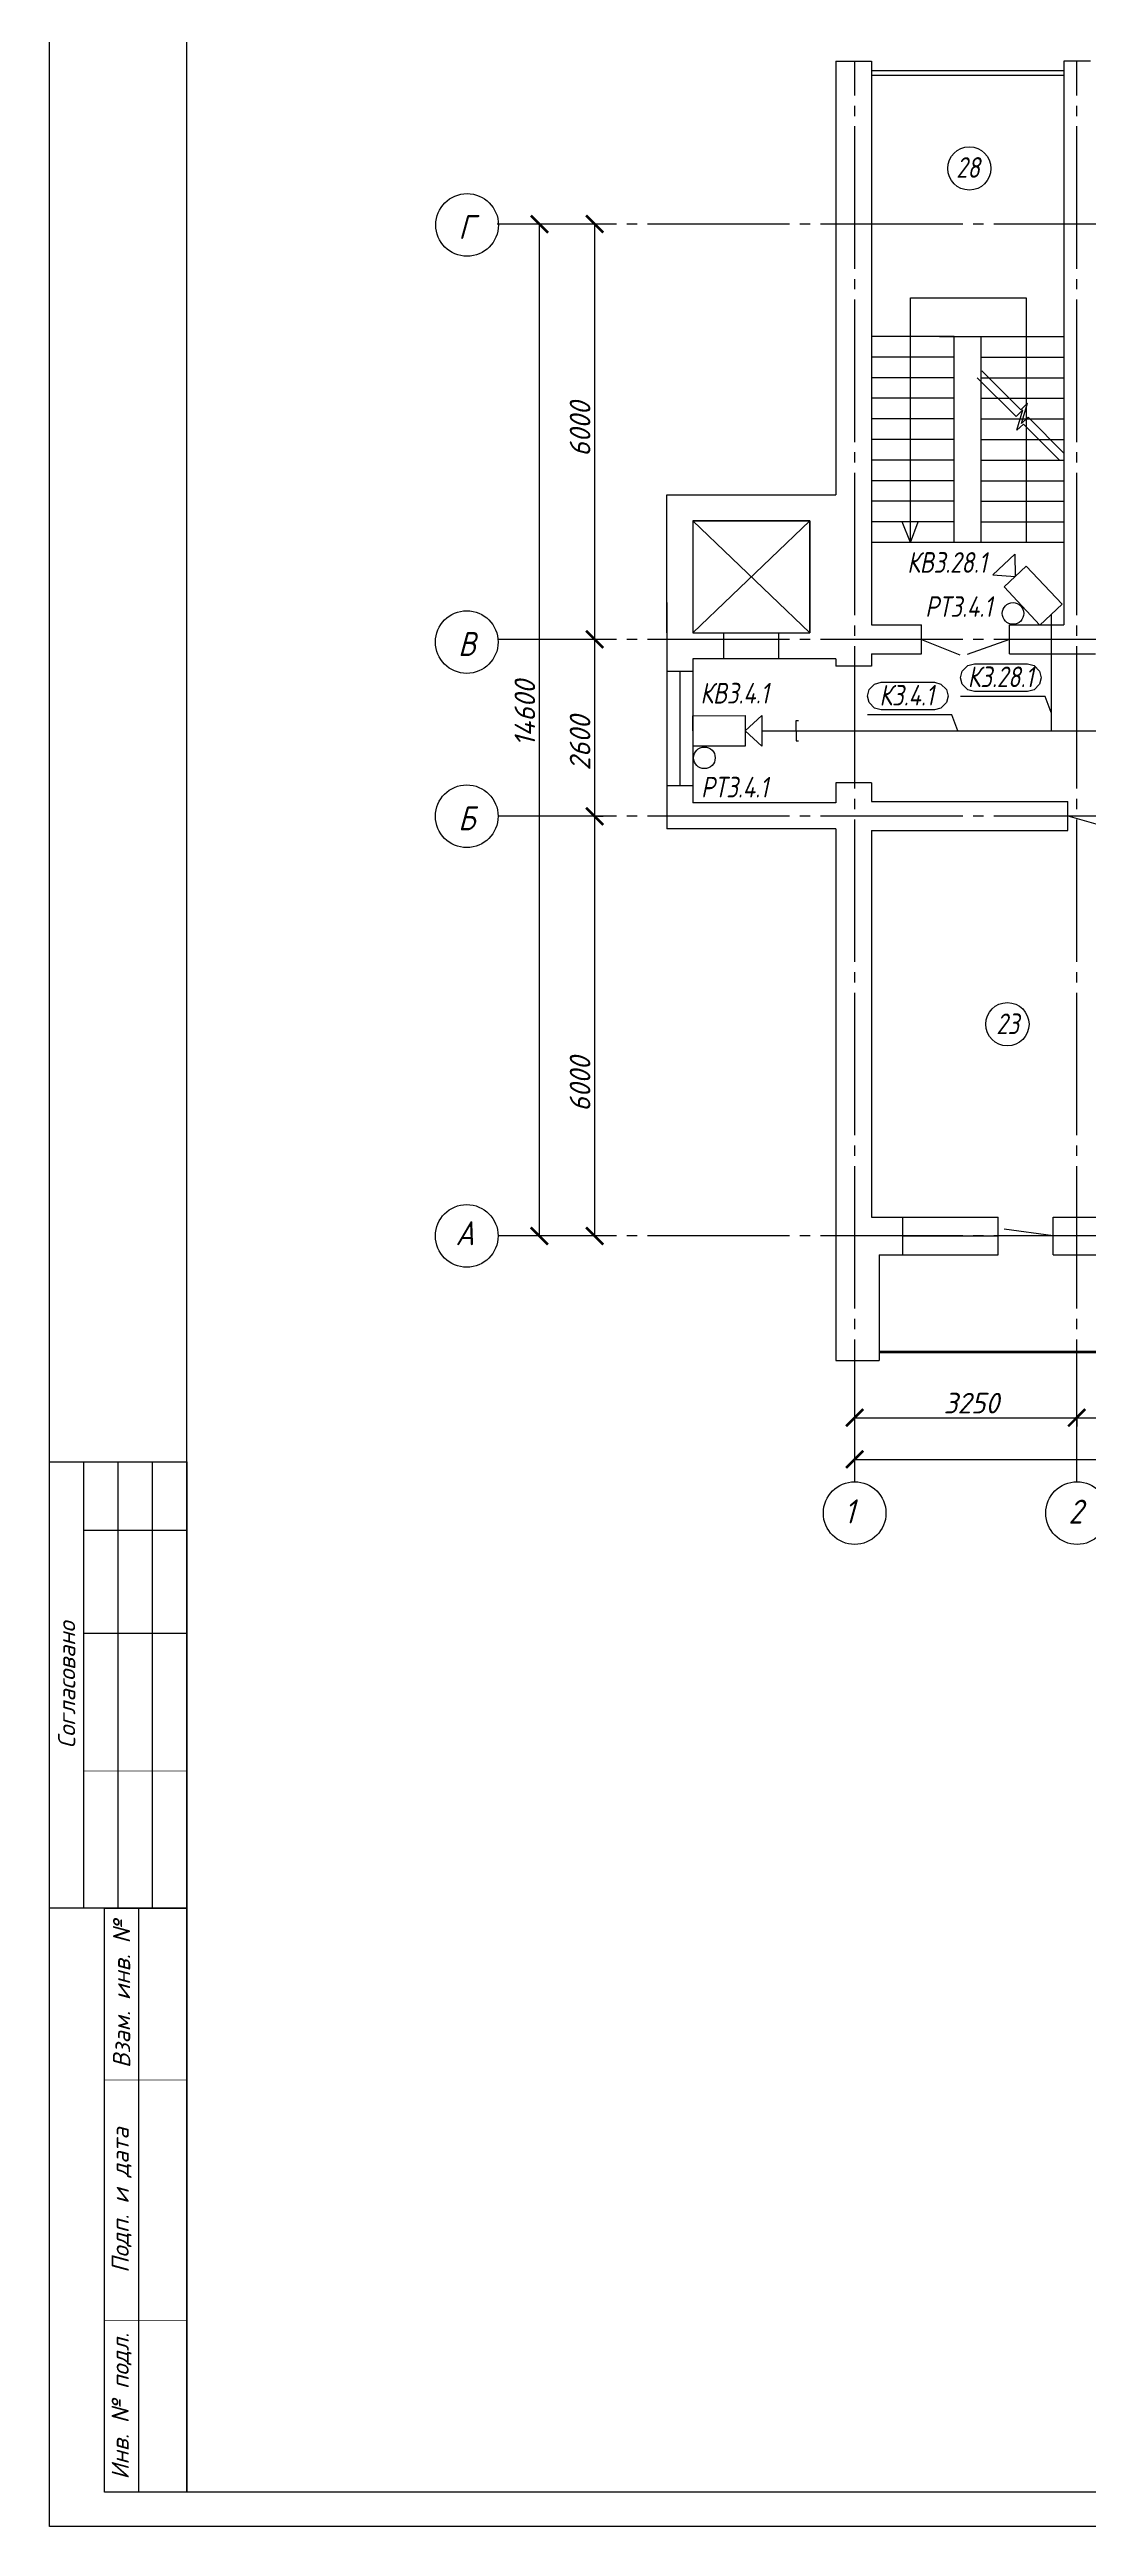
# Model space of a CAD drawing. Extents: x 7 to 847, y 44 to 638.
# Drawn here: x 7.1 to 158.5, y 43.9 to 404.5 of the extents above; entities that cross this region are included whole.
import ezdxf

# ---------------------------------------------------------------- set-up
doc = ezdxf.new("R2010")
doc.units = 0
for name, pattern in [('K5LT32783', [0]), ('K5LT32790', [0]), ('K5LT32795', [0]), ('K5LT32796', [0]), ('K5LT_AXLED', [25.228283, 20.728283, -1.5, 1.5, -1.5])]:
    doc.linetypes.add(name, pattern=pattern)
doc.layers.get('0').update_dxf_attribs({"linetype": 'CONTINUOUS'})
doc.layers.get('DEFPOINTS').update_dxf_attribs({"linetype": 'CONTINUOUS'})
for name, color, linetype in [('!FRAME_FOR_DRAWING', 7, 'CONTINUOUS'), ('PLINE_09', 7, 'CONTINUOUS'), ('SOZP', 1, 'CONTINUOUS'), ('ПЛАН', 7, 'CONTINUOUS'), ('СОТ', 5, 'CONTINUOUS')]:
    doc.layers.add(name, color=color, linetype=linetype)
doc.styles.add('HIK', font='isocpeui.ttf', dxfattribs={"width": 0.8})
doc.styles.add('KTEXTSTYLE', font='', dxfattribs={"width": 0.96, "height": 5})
doc.styles.add('MYTEXT', font='isocpeur.ttf', dxfattribs={"width": 0.8, "oblique": 15})
doc.styles.get('KTEXTSTYLE').set_extended_font_data('Gost Type AU')
doc.dimstyles.new('ISO-25', dxfattribs={"dimtxt": 2.5, "dimasz": 2.5, "dimexe": 1.25, "dimexo": 0.625, "dimtad": 1, "dimtxsty": 'STANDARD', "dimblk": 'ARCHTICK', "dimcen": 2.5, "dimazin": 3, "dimtfac": 1, "dimtmove": 0, "dimatfit": 3})

# ---------------------------------------------------------------- blocks, each defined once
blk = doc.blocks.new('A$C32553833')
at = {"layer": 'СОТ'}
for p, q in [((10.02, 4.43), (7.62, 2.21)), ((10.02, 4.43), (10.02, 0)), ((10.02, 0), (7.62, 2.21))]:
    blk.add_line(p, q, dxfattribs=at)
blk.add_lwpolyline([(0, 4.43), (7.62, 4.43), (7.62, 0), (0, 0)], close=True, dxfattribs=at)
blk = doc.blocks.new('_ARCHTICK')
at = {"color": 0, "linetype": 'BYBLOCK', "const_width": 0.15}
blk.add_lwpolyline([(-0.5, -0.5), (0.5, 0.5)], dxfattribs=at)
blk = doc.blocks.new('*D360')
at = {"layer": 'DEFPOINTS', "color": 0}
for p in [(86.32, 292.85), (86.56, 292.85), (87.81, 231.75)]:
    blk.add_point(p, dxfattribs=at)
at = {"layer": 'ПЛАН', "color": 0}
for p, q in [((86.56, 231.75), (86.56, 292.85)), ((86.95, 292.85), (87.81, 292.85)), ((87.18, 231.75), (85.31, 231.75))]:
    blk.add_line(p, q, dxfattribs=at)
at = {"layer": 'ПЛАН', "color": 0, "xscale": 2.5, "yscale": 2.5, "zscale": 2.5}
for p, rotation in [((86.56, 292.85), 90), ((86.56, 231.75), 270)]:
    blk.add_blockref('_ARCHTICK', p, dxfattribs=dict(at, rotation=rotation))
at = {"layer": 'ПЛАН', "color": 0, "insert": (84.43, 253.85), "char_height": 2.5, "attachment_point": 5, "rotation": 90}
blk.add_mtext('{\\fISOCPEUR|b0|i1|c204|p34;\\H1.2x;\\W0.96;6000}', dxfattribs=at)
blk = doc.blocks.new('*D361')
at = {"layer": 'DEFPOINTS', "color": 0}
for p in [(86.56, 318.6), (86.56, 318.6), (86.32, 292.85)]:
    blk.add_point(p, dxfattribs=at)
at = {"layer": 'ПЛАН', "color": 0}
for p, q in [((85.93, 318.6), (85.31, 318.6)), ((86.56, 292.85), (86.56, 318.6)), ((86.95, 292.85), (87.81, 292.85))]:
    blk.add_line(p, q, dxfattribs=at)
at = {"layer": 'ПЛАН', "color": 0, "xscale": 2.5, "yscale": 2.5, "zscale": 2.5}
for p, rotation in [((86.56, 318.6), 90), ((86.56, 292.85), 270)]:
    blk.add_blockref('_ARCHTICK', p, dxfattribs=dict(at, rotation=rotation))
at = {"layer": 'ПЛАН', "color": 0, "insert": (84.43, 303.5), "char_height": 2.5, "attachment_point": 5, "rotation": 90}
blk.add_mtext('{\\fISOCPEUR|b0|i1|c204|p34;\\H1.2x;\\W0.96;2600}', dxfattribs=at)
blk = doc.blocks.new('*D362')
at = {"layer": 'DEFPOINTS', "color": 0}
for p in [(86.56, 379.05), (86.79, 379.05), (86.56, 318.6)]:
    blk.add_point(p, dxfattribs=at)
at = {"layer": 'ПЛАН', "color": 0}
for p, q in [((86.17, 379.05), (85.31, 379.05)), ((86.56, 318.6), (86.56, 379.05)), ((85.93, 318.6), (85.31, 318.6))]:
    blk.add_line(p, q, dxfattribs=at)
at = {"layer": 'ПЛАН', "color": 0, "xscale": 2.5, "yscale": 2.5, "zscale": 2.5}
for p, rotation in [((86.56, 379.05), 90), ((86.56, 318.6), 270)]:
    blk.add_blockref('_ARCHTICK', p, dxfattribs=dict(at, rotation=rotation))
at = {"layer": 'ПЛАН', "color": 0, "insert": (84.43, 349.2), "char_height": 2.5, "attachment_point": 5, "rotation": 90}
blk.add_mtext('{\\fISOCPEUR|b0|i1|c204|p34;\\H1.2x;\\W0.96;6000}', dxfattribs=at)
blk = doc.blocks.new('*D363')
at = {"layer": 'DEFPOINTS', "color": 0}
for p in [(78.51, 379.05), (80.72, 379.05), (80.72, 231.75)]:
    blk.add_point(p, dxfattribs=at)
at = {"layer": 'ПЛАН', "color": 0}
for p, q in [((80.1, 379.05), (77.26, 379.05)), ((78.51, 231.75), (78.51, 379.05)), ((80.1, 231.75), (77.26, 231.75))]:
    blk.add_line(p, q, dxfattribs=at)
at = {"layer": 'ПЛАН', "color": 0, "xscale": 2.5, "yscale": 2.5, "zscale": 2.5}
for p, rotation in [((78.51, 379.05), 90), ((78.51, 231.75), 270)]:
    blk.add_blockref('_ARCHTICK', p, dxfattribs=dict(at, rotation=rotation))
at = {"layer": 'ПЛАН', "color": 0, "insert": (76.39, 307.82), "char_height": 2.5, "attachment_point": 5, "rotation": 90}
blk.add_mtext('{\\fISOCPEUR|b0|i1|c204|p34;\\H1.2x;\\W0.96;14600}', dxfattribs=at)
blk = doc.blocks.new('*D364')
at = {"layer": 'DEFPOINTS', "color": 0}
for p in [(124.43, 205.77), (156.78, 205.77), (156.78, 205.28)]:
    blk.add_point(p, dxfattribs=at)
at = {"layer": 'ПЛАН', "color": 0}
for p, q in [((124.43, 205.28), (156.78, 205.28)), ((124.43, 205.15), (124.43, 204.03)), ((156.78, 205.15), (156.78, 204.03))]:
    blk.add_line(p, q, dxfattribs=at)
at = {"layer": 'ПЛАН', "color": 0, "xscale": 2.5, "yscale": 2.5, "zscale": 2.5, "rotation": 180}
blk.add_blockref('_ARCHTICK', (124.43, 205.28), dxfattribs=at)
at = {"layer": 'ПЛАН', "color": 0, "xscale": 2.5, "yscale": 2.5, "zscale": 2.5}
blk.add_blockref('_ARCHTICK', (156.78, 205.28), dxfattribs=at)
at = {"layer": 'ПЛАН', "color": 0, "insert": (141.43, 207.41), "char_height": 2.5, "attachment_point": 5}
blk.add_mtext('{\\fISOCPEUR|b0|i1|c204|p34;\\H1.2x;\\W0.96;3250}', dxfattribs=at)
blk = doc.blocks.new('*D365')
at = {"layer": 'DEFPOINTS', "color": 0}
for p in [(156.78, 205.77), (189.77, 205.28), (189.77, 205.28)]:
    blk.add_point(p, dxfattribs=at)
at = {"layer": 'ПЛАН', "color": 0}
for p, q in [((156.78, 205.28), (189.77, 205.28)), ((156.78, 205.15), (156.78, 204.03)), ((189.77, 204.66), (189.77, 204.03))]:
    blk.add_line(p, q, dxfattribs=at)
at = {"layer": 'ПЛАН', "color": 0, "xscale": 2.5, "yscale": 2.5, "zscale": 2.5, "rotation": 180}
blk.add_blockref('_ARCHTICK', (156.78, 205.28), dxfattribs=at)
at = {"layer": 'ПЛАН', "color": 0, "xscale": 2.5, "yscale": 2.5, "zscale": 2.5}
blk.add_blockref('_ARCHTICK', (189.77, 205.28), dxfattribs=at)
at = {"layer": 'ПЛАН', "color": 0, "insert": (172.77, 207.41), "char_height": 2.5, "attachment_point": 5}
blk.add_mtext('{\\fISOCPEUR|b0|i1|c204|p34;\\H1.2x;\\W0.96;3300}', dxfattribs=at)
blk = doc.blocks.new('*D371')
at = {"layer": 'DEFPOINTS', "color": 0}
for p in [(124.43, 202.36), (440.58, 202.36), (440.58, 199.22)]:
    blk.add_point(p, dxfattribs=at)
at = {"layer": 'ПЛАН', "color": 0}
for p, q in [((124.43, 201.74), (124.43, 197.97)), ((124.43, 199.22), (440.58, 199.22)), ((440.58, 201.74), (440.58, 197.97))]:
    blk.add_line(p, q, dxfattribs=at)
at = {"layer": 'ПЛАН', "color": 0, "xscale": 2.5, "yscale": 2.5, "zscale": 2.5, "rotation": 180}
blk.add_blockref('_ARCHTICK', (124.43, 199.22), dxfattribs=at)
at = {"layer": 'ПЛАН', "color": 0, "xscale": 2.5, "yscale": 2.5, "zscale": 2.5}
blk.add_blockref('_ARCHTICK', (440.58, 199.22), dxfattribs=at)
at = {"layer": 'ПЛАН', "color": 0, "insert": (286.58, 201.34), "char_height": 2.5, "attachment_point": 5}
blk.add_mtext('{\\fISOCPEUR|b0|i1|c204|p34;\\H1.2x;\\W0.96;31615}', dxfattribs=at)
blk = doc.blocks.new('A$C37E27DF6')
at = {"color": 5}
for p, q in [((0, 2.12), (0.22, 2.12)), ((0, 0), (0.22, 0))]:
    blk.add_line(p, q, dxfattribs=at)
for points in [[(0, 1.06), (0, 2.12)], [(0, 1.06), (0, 0)]]:
    blk.add_lwpolyline(points, dxfattribs=at)

msp = doc.modelspace()

# ---------------------------------------------------------------- linework, layer by layer
at = {"layer": '!FRAME_FOR_DRAWING', "color": 7}
for points in [[(7.147, 43.874), (7.147, 637.874), (847.147, 637.874), (847.147, 43.874), (7.147, 43.874)], [(12.147, 133.874), (12.147, 198.874)], [(17.147, 133.874), (17.147, 198.874)], [(22.147, 133.874), (22.147, 198.874)], [(27.147, 188.874), (12.147, 188.874)], [(27.147, 173.874), (12.147, 173.874)], [(20.147, 48.874), (20.147, 133.874)]]:
    msp.add_lwpolyline(points, dxfattribs=at)
for points in [[(27.147, 48.874), (27.147, 632.874), (842.147, 632.874), (842.147, 48.874)], [(7.147, 133.874), (7.147, 198.874), (27.147, 198.874), (27.147, 133.874), (27.147, 48.874), (15.147, 48.874), (15.147, 133.874), (27.147, 133.874)]]:
    msp.add_lwpolyline(points, close=True, dxfattribs=at)
at = {"layer": '!FRAME_FOR_DRAWING', "color": 7, "const_width": 0.1}
for points in [[(27.147, 153.874), (12.147, 153.874)], [(27.147, 108.874), (15.147, 108.874)], [(27.147, 73.874), (15.147, 73.874)]]:
    msp.add_lwpolyline(points, dxfattribs=at)
at = {"color": 0}
for p, q in [((139.866, 313.022), (140.111, 313.98)), ((140.111, 313.98), (140.907, 314.777)), ((140.907, 314.777), (141.866, 315.022)), ((141.866, 315.022), (149.616, 315.022)), ((141.866, 315.022), (141.866, 315.022)), ((149.616, 315.022), (150.574, 314.777)), ((150.574, 314.777), (151.371, 313.98)), ((151.371, 313.98), (151.616, 313.022)), ((126.293, 310.345), (126.538, 311.304)), ((126.538, 309.386), (126.293, 310.345)), ((126.538, 311.304), (127.334, 312.1)), ((127.334, 312.1), (128.293, 312.345)), ((128.293, 312.345), (136.042, 312.345)), ((128.293, 312.345), (128.293, 312.345)), ((136.042, 312.345), (137.001, 312.1)), ((137.001, 312.1), (137.798, 311.304)), ((137.798, 311.304), (138.042, 310.345)), ((138.042, 310.345), (137.798, 309.386)), ((140.111, 312.063), (139.866, 313.022)), ((140.907, 311.266), (140.111, 312.063)), ((141.866, 311.022), (140.907, 311.266)), ((149.616, 311.022), (141.866, 311.022)), ((150.574, 311.266), (149.616, 311.022)), ((151.371, 312.063), (150.574, 311.266)), ((151.616, 313.022), (151.371, 312.063)), ((127.334, 308.59), (126.538, 309.386)), ((128.293, 308.345), (127.334, 308.59)), ((136.042, 308.345), (128.293, 308.345)), ((137.001, 308.59), (136.042, 308.345)), ((137.798, 309.386), (137.001, 308.59))]:
    msp.add_line(p, q, dxfattribs=at)
at = {"color": 5}
for points in [[(153.036, 322.203), (153.036, 305.289)], [(110.904, 305.289), (536.482, 305.289)]]:
    msp.add_lwpolyline(points, dxfattribs=at)
for centre in [(147.501, 322.375), (102.54, 301.352)]:
    msp.add_circle(centre, 1.576, dxfattribs=at)
at = {"layer": 'PLINE_09', "color": 0}
for points in [[(153.036, 307.965), (152.162, 310.272)], [(139.463, 305.289), (138.589, 307.595)]]:
    msp.add_lwpolyline(points, dxfattribs=at)
at = {"layer": 'SOZP', "color": 0}
for p, q in [((152.162, 310.272), (139.859, 310.272)), ((138.589, 307.595), (126.286, 307.595))]:
    msp.add_line(p, q, dxfattribs=at)
at = {"layer": 'ПЛАН', "color": 0}
for p, q in [((121.681, 402.797), (121.681, 339.652)), ((121.681, 402.797), (126.881, 402.797)), ((126.881, 402.797), (126.881, 320.697)), ((154.881, 401.369), (126.881, 401.369)), ((154.881, 400.669), (126.881, 400.669)), ((97.081, 319.552), (97.081, 339.652)), ((97.081, 339.652), (121.681, 339.652)), ((97.081, 323.972), (97.081, 290.997)), ((126.881, 320.697), (134.181, 320.697)), ((134.181, 316.497), (134.181, 320.697)), ((112.181, 315.752), (100.881, 315.752)), ((100.881, 315.752), (100.881, 294.797)), ((100.881, 315.752), (100.881, 294.797)), ((121.681, 315.752), (112.181, 315.752)), ((121.681, 315.752), (121.681, 314.697)), ((126.881, 314.697), (121.681, 314.697)), ((126.881, 316.497), (134.181, 316.497)), ((126.881, 316.497), (126.881, 314.697)), ((121.681, 297.697), (121.681, 294.797)), ((126.881, 297.697), (121.681, 297.697)), ((126.881, 297.697), (126.881, 294.997)), ((121.681, 294.797), (100.881, 294.797)), ((126.881, 294.997), (155.481, 294.997)), ((155.481, 290.797), (155.481, 294.997)), ((121.681, 290.997), (97.081, 290.997)), ((121.681, 290.997), (121.681, 213.597)), ((126.881, 290.797), (155.481, 290.797)), ((126.881, 290.797), (126.881, 234.497))]:
    msp.add_line(p, q, dxfattribs=at)
at = {"layer": 'ПЛАН', "color": 0, "linetype": 'K5LT_AXLED'}
for p, q in [((124.433, 195.961), (124.433, 402.797)), ((156.783, 195.961), (156.783, 402.797)), ((442.931, 379.047), (72.358, 379.047)), ((442.931, 318.597), (72.489, 318.597)), ((442.931, 292.847), (72.489, 292.847)), ((442.931, 231.747), (72.489, 231.747))]:
    msp.add_line(p, q, dxfattribs=at)
at = {"layer": 'ПЛАН', "color": 0, "linetype": 'K5LT32783'}
for p, q in [((158.781, 402.797), (154.881, 402.797)), ((154.881, 402.797), (154.881, 320.697)), ((132.559, 332.697), (132.559, 368.337)), ((132.559, 368.337), (149.429, 368.337)), ((149.429, 368.337), (149.429, 332.697)), ((138.931, 362.697), (126.931, 362.697)), ((136.781, 362.697), (154.881, 362.697)), ((138.931, 332.697), (138.931, 362.697)), ((142.881, 332.697), (142.881, 362.697)), ((138.931, 359.697), (126.931, 359.697)), ((142.881, 359.697), (154.881, 359.697)), ((148.635, 352.003), (142.965, 357.672)), ((138.931, 356.697), (126.931, 356.697)), ((138.931, 353.697), (126.931, 353.697)), ((147.954, 351.027), (142.285, 356.697)), ((142.881, 356.697), (154.881, 356.697)), ((142.881, 353.697), (154.881, 353.697)), ((138.931, 350.697), (126.931, 350.697)), ((142.881, 350.697), (154.881, 350.697)), ((148.92, 351.993), (147.954, 351.027)), ((148.049, 349.051), (148.92, 351.993)), ((149.031, 349.95), (148.049, 349.051)), ((149.6, 352.969), (148.635, 352.003)), ((148.73, 350.027), (149.6, 352.969)), ((149.712, 350.926), (148.73, 350.027)), ((154.285, 344.697), (149.031, 349.95)), ((154.965, 345.672), (149.712, 350.926)), ((138.931, 347.697), (126.931, 347.697)), ((142.881, 347.697), (154.881, 347.697)), ((138.931, 344.697), (126.931, 344.697)), ((142.881, 344.697), (154.881, 344.697)), ((138.931, 341.697), (126.931, 341.697)), ((142.881, 341.697), (154.881, 341.697)), ((117.881, 335.852), (100.881, 335.852)), ((100.881, 319.552), (117.881, 335.852)), ((100.881, 335.852), (117.881, 319.552)), ((100.881, 335.852), (117.881, 335.852)), ((100.881, 335.852), (100.881, 319.552)), ((100.881, 335.852), (117.881, 335.852)), ((117.881, 319.552), (117.881, 335.852)), ((117.881, 335.852), (117.881, 323.852)), ((117.881, 335.852), (117.881, 319.552)), ((117.881, 335.852), (117.881, 319.552)), ((138.931, 338.697), (126.931, 338.697)), ((138.931, 335.697), (126.931, 335.697)), ((132.559, 332.697), (131.335, 335.697)), ((132.559, 332.697), (133.672, 335.697)), ((142.881, 338.697), (154.881, 338.697)), ((142.881, 335.697), (154.881, 335.697)), ((154.881, 332.697), (126.931, 332.697)), ((154.881, 332.697), (142.881, 332.697)), ((97.081, 323.972), (97.081, 327.772)), ((100.881, 319.552), (104.181, 319.552)), ((100.881, 319.552), (112.181, 319.552)), ((105.381, 315.752), (105.381, 319.552)), ((112.181, 319.552), (117.881, 319.552)), ((113.381, 315.752), (113.381, 319.552)), ((134.181, 318.597), (139.761, 316.351)), ((146.981, 318.597), (140.816, 316.42)), ((146.981, 320.697), (154.881, 320.697)), ((146.981, 316.497), (146.981, 320.697)), ((100.881, 313.902), (97.081, 313.902)), ((98.981, 313.902), (98.981, 297.297)), ((146.981, 316.497), (159.5, 316.497)), ((100.881, 297.297), (97.081, 297.297)), ((126.881, 234.497), (145.331, 234.497)), ((131.431, 228.997), (131.431, 234.497)), ((153.331, 234.497), (227.331, 234.497)), ((131.431, 231.747), (145.331, 231.747)), ((121.681, 213.597), (127.981, 213.597))]:
    msp.add_line(p, q, dxfattribs=at)
at = {"layer": 'ПЛАН', "color": 0, "linetype": 'K5LT32795'}
for p, q in [((155.481, 292.897), (163.637, 290.6)), ((153.331, 231.747), (146.209, 232.713))]:
    msp.add_line(p, q, dxfattribs=at)
at = {"layer": 'ПЛАН', "color": 0, "linetype": 'K5LT32790'}
for p, q in [((145.331, 228.997), (145.331, 234.497)), ((153.331, 228.997), (153.331, 234.497)), ((127.981, 228.997), (145.331, 228.997)), ((127.981, 228.997), (127.981, 213.597)), ((153.331, 228.997), (227.331, 228.997)), ((127.981, 214.997), (438.081, 214.997)), ((127.981, 214.797), (438.081, 214.797))]:
    msp.add_line(p, q, dxfattribs=at)
at = {"layer": 'ПЛАН', "color": 0, "linetype": 'K5LT32796'}
for centre in [(141.137, 387.159), (146.675, 262.568)]:
    msp.add_circle(centre, 3.155, dxfattribs=at)
at = {"layer": 'ПЛАН', "color": 0}
for centre in [(67.977, 378.928), (67.927, 318.211), (67.927, 292.847), (67.927, 231.757), (124.433, 191.4), (156.824, 191.4)]:
    msp.add_circle(centre, 4.562, dxfattribs=at)

# ---------------------------------------------------------------- block references
at = {"color": 5, "xscale": 1.4, "yscale": 1.4, "zscale": 1.4}
msp.add_blockref('A$C37E27DF6', (115.927, 303.804), dxfattribs=at)
at = {"layer": 'СОТ', "color": 0, "xscale": -1, "rotation": 313.3482502307189}
msp.add_blockref('A$C32553833', (151.427, 320.684), dxfattribs=at)
at = {"layer": 'СОТ', "color": 0, "rotation": 0.0813943463171811}
msp.add_blockref('A$C32553833', (100.886, 303.061), dxfattribs=at)

# ---------------------------------------------------------------- texts
at = {"layer": '!FRAME_FOR_DRAWING', "color": 7, "char_height": 2.5, "attachment_point": 5, "rotation": 90, "style": 'MYTEXT'}
for s, insert, width in [('{\\W1.25000x;Согласовано}', (9.647, 166.374), 65), ('{\\W1;Взам. инв. №}', (17.647, 121.374), 25), ('{\\W1;Подп. и дата}', (17.647, 91.374), 35), ('{\\W1.25000x;Инв. № подл.}', (17.647, 61.374), 25)]:
    msp.add_mtext(s, dxfattribs=dict(at, insert=insert, width=width))
at = {"layer": 'ПЛАН', "color": 0, "char_height": 1, "attachment_point": 1}
for s, insert, width, rotation, style in [('{\\H3x;28}', (139.228, 388.801), 4.98955, 360, 'HIK'), ('{\\H3x;КВ3.28.1}', (132.09, 331.298), 10.33235, 360, 'HIK'), ('{\\H3x;РТ3.4.1}', (134.705, 324.872), 10.33235, 360, 'HIK'), ('{\\H3x;К3.28.1}', (140.901, 314.646), 10.33235, 360, 'HIK'), ('{\\H3x;КВ3.4.1}', (101.962, 312.262), 10.33235, 360, 'HIK'), ('{\\H3x;К3.4.1}', (128.037, 311.969), 10.33235, 360, 'HIK'), ('{\\H3x;РТ3.4.1}', (102.054, 298.584), 10.33235, 360, 'HIK'), ('{\\H3x;23}', (145.068, 264.131), 4.98955, 360, 'HIK'), ('{\\fISOCPEUR|b0|i0|c204|p34;\\H3.5x;\\Q15;\\W0.86;\\C0;1}', (122.918, 193.408), 6.68318, 359.64114, 'KTEXTSTYLE')]:
    msp.add_mtext(s, dxfattribs=dict(at, insert=insert, width=width, rotation=rotation, style=style))
at = {"layer": 'ПЛАН', "color": 0, "char_height": 1, "attachment_point": 1, "rotation": 359.64114, "style": 'KTEXTSTYLE'}
for s, insert in [('{\\fISOCPEUR|b0|i0|c204|p34;\\H3.5x;\\Q15;\\W0.86;Г}', (66.74, 380.398)), ('{\\fISOCPEUR|b0|i0|c204|p34;\\H3.5x;\\Q15;\\W0.86;В}', (66.69, 319.682)), ('{\\fISOCPEUR|b0|i0|c204|p34;\\H3.5x;\\Q15;\\W0.86;Б}', (66.69, 294.317)), ('{\\fISOCPEUR|b0|i0|c204|p34;\\H3.5x;\\Q15;\\W0.86;\\C0;А}', (66.317, 233.912)), ('{\\fISOCPEUR|b0|i0|c204|p34;\\H3.5x;\\Q15;\\W0.86;\\C0;2}', (155.588, 193.373))]:
    msp.add_mtext(s, dxfattribs=dict(at, insert=insert))

# ---------------------------------------------------------------- dimensions: what is measured, and where the dimension line sits
at = {"layer": 'ПЛАН', "color": 0}
for base, p1, p2, text, picture, middle in [((78.513, 379.047), (80.723, 231.747), (80.723, 379.047), '{\\fISOCPEUR|b0|i1|c204|p34;\\H1.2x;\\W0.96;14600}', '*D363', (78.513, 307.822)), ((86.556, 379.047), (86.556, 318.597), (86.791, 379.047), '{\\fISOCPEUR|b0|i1|c204|p34;\\H1.2x;\\W0.96;6000}', '*D362', (86.556, 349.197)), ((86.556, 318.597), (86.321, 292.847), (86.556, 318.597), '{\\fISOCPEUR|b0|i1|c204|p34;\\H1.2x;\\W0.96;2600}', '*D361', (86.556, 303.497)), ((86.556, 292.847), (87.806, 231.747), (86.321, 292.847), '{\\fISOCPEUR|b0|i1|c204|p34;\\H1.2x;\\W0.96;6000}', '*D360', (86.556, 253.847))]:
    dim = msp.add_linear_dim(base=base, p1=p1, p2=p2, angle=90, text=text, dimstyle='ISO-25', dxfattribs=at)
    dim.commit()
    dim.dimension.update_dxf_attribs({"geometry": picture, "text_midpoint": middle, "dimtype": 160})
for base, p1, p2, text, picture, middle in [((156.783, 205.281), (124.433, 205.77), (156.783, 205.77), '{\\fISOCPEUR|b0|i1|c204|p34;\\H1.2x;\\W0.96;3250}', '*D364', (141.433, 205.281)), ((189.771, 205.281), (156.783, 205.77), (189.771, 205.281), '{\\fISOCPEUR|b0|i1|c204|p34;\\H1.2x;\\W0.96;3300}', '*D365', (172.771, 205.281)), ((440.583, 199.216), (124.433, 202.362), (440.583, 202.362), '{\\fISOCPEUR|b0|i1|c204|p34;\\H1.2x;\\W0.96;31615}', '*D371', (286.583, 199.216))]:
    dim = msp.add_linear_dim(base=base, p1=p1, p2=p2, text=text, dimstyle='ISO-25', dxfattribs=at)
    dim.commit()
    dim.dimension.update_dxf_attribs({"geometry": picture, "text_midpoint": middle, "dimtype": 160})

doc.saveas('drawing.dxf')
